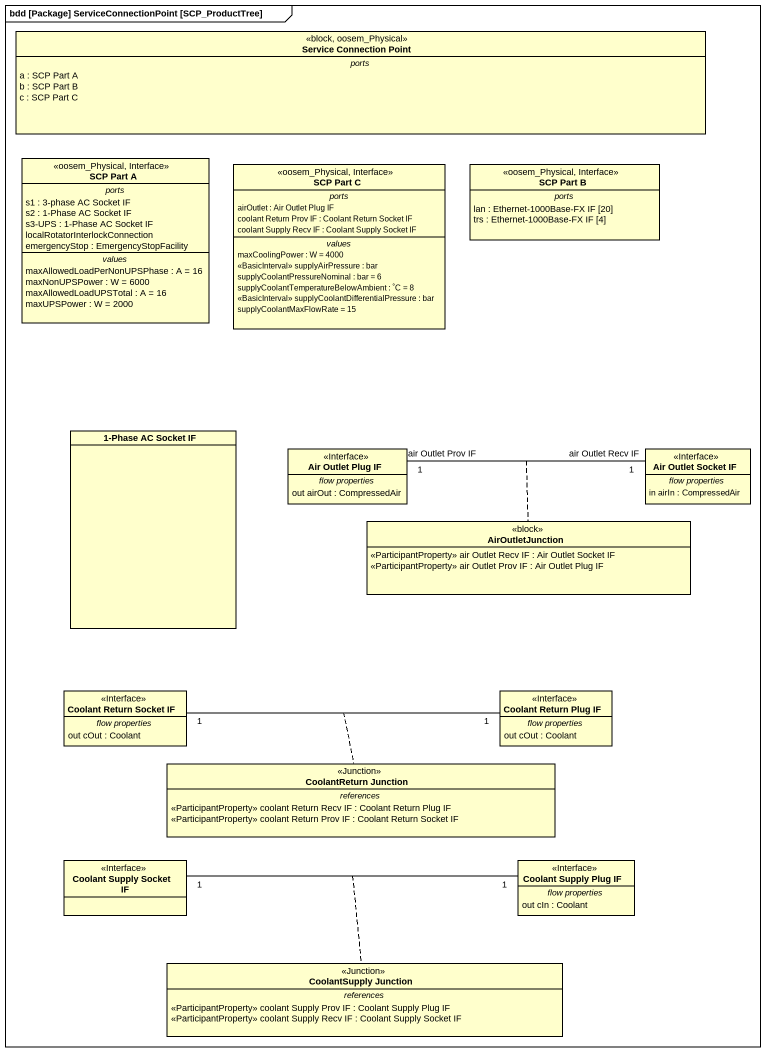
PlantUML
@startuml
mainframe bdd [Package] ServiceConnectionPoint [SCP_ProductTree]
hide circle
hide empty members
class "Service Connection Point" as Service_Connection_Point <<block, oosem_Physical>> {
  -- ports --
  a : SCP Part A
  b : SCP Part B
  c : SCP Part C
}
class "SCP Part A" as SCP_Part_A <<oosem_Physical, Interface>> {
  -- ports --
  s1 : 3-phase AC Socket IF
  s2 : 1-Phase AC Socket IF
  s3-UPS : 1-Phase AC Socket IF
  localRotatorInterlockConnection
  emergencyStop : EmergencyStopFacility
  -- values --
  maxAllowedLoadPerNonUPSPhase : A = 16
  maxNonUPSPower : W = 6000
  maxAllowedLoadUPSTotal : A = 16
  maxUPSPower : W = 2000
}
class "SCP Part C" as SCP_Part_C <<oosem_Physical, Interface>> {
  -- ports --
  airOutlet : Air Outlet Plug IF
  coolant Return Prov IF : Coolant Return Socket IF
  coolant Supply Recv IF : Coolant Supply Socket IF
  -- values --
  maxCoolingPower : W = 4000
  <<BasicInterval>> supplyAirPressure : bar
  supplyCoolantPressureNominal : bar = 6
  supplyCoolantTemperatureBelowAmbient : ˚C = 8
  <<BasicInterval>> supplyCoolantDifferentialPressure : bar
  supplyCoolantMaxFlowRate = 15
}
class "SCP Part B" as SCP_Part_B <<oosem_Physical, Interface>> {
  -- ports --
  lan : Ethernet-1000Base-FX IF [20]
  trs : Ethernet-1000Base-FX IF [4]
}
class "1-Phase AC Socket IF" as c1_Phase_AC_Socket_IF
class "Air Outlet Plug IF" as Air_Outlet_Plug_IF <<Interface>> {
  -- flow properties --
  out airOut : CompressedAir
}
class "Air Outlet Socket IF" as Air_Outlet_Socket_IF <<Interface>> {
  -- flow properties --
  in airIn : CompressedAir
}
class AirOutletJunction <<block>> {
  <<ParticipantProperty>> air Outlet Recv IF : Air Outlet Socket IF
  <<ParticipantProperty>> air Outlet Prov IF : Air Outlet Plug IF
}
class "Coolant Return Socket IF" as Coolant_Return_Socket_IF <<Interface>> {
  -- flow properties --
  out cOut : Coolant
}
class "Coolant Return Plug IF" as Coolant_Return_Plug_IF <<Interface>> {
  -- flow properties --
  out cOut : Coolant
}
class "CoolantReturn Junction" as CoolantReturn_Junction <<Junction>> {
  -- references --
  <<ParticipantProperty>> coolant Return Recv IF : Coolant Return Plug IF
  <<ParticipantProperty>> coolant Return Prov IF : Coolant Return Socket IF
}
class "Coolant Supply Socket IF" as Coolant_Supply_Socket_IF <<Interface>>
class "Coolant Supply Plug IF" as Coolant_Supply_Plug_IF <<Interface>> {
  -- flow properties --
  out cIn : Coolant
}
class "CoolantSupply Junction" as CoolantSupply_Junction <<Junction>> {
  -- references --
  <<ParticipantProperty>> coolant Supply Prov IF : Coolant Supply Plug IF
  <<ParticipantProperty>> coolant Supply Recv IF : Coolant Supply Socket IF
}
Air_Outlet_Plug_IF "1\nair Outlet Prov IF" -right- "1\nair Outlet Recv IF" Air_Outlet_Socket_IF
(Air_Outlet_Plug_IF, Air_Outlet_Socket_IF) .. AirOutletJunction
Coolant_Return_Socket_IF "1" -right- "1" Coolant_Return_Plug_IF
(Coolant_Return_Socket_IF, Coolant_Return_Plug_IF) .. CoolantReturn_Junction
Coolant_Supply_Socket_IF "1" -right- "1" Coolant_Supply_Plug_IF
(Coolant_Supply_Socket_IF, Coolant_Supply_Plug_IF) .. CoolantSupply_Junction
@enduml
